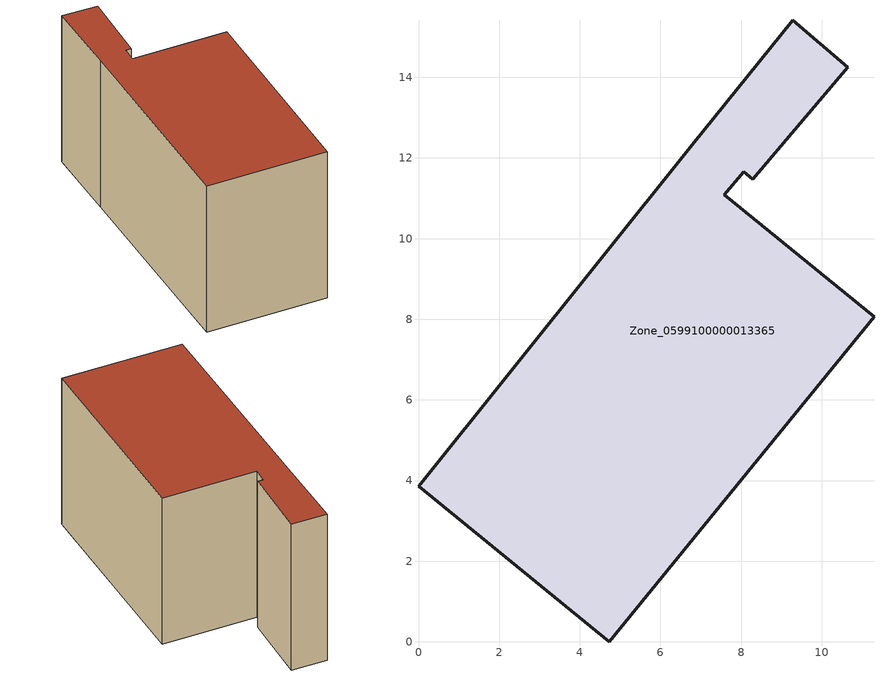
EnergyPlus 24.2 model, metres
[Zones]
Zone_0599100000013365
 floor ground (C_G): 6.78,12.32 9.28,15.42 10.65,14.25 8.29,11.47 8.07,11.66 7.59,11.09 11.3,8.06 4.73,0 0,3.86 z0
 wall outside (C_F): 4.73,0 11.3,8.06 7.59,11.09 8.07,11.66 8.29,11.47 10.65,14.25 9.28,15.42 6.78,12.32 0,3.86 4.73,0 z0:8.2
 roof outside (C_R): 6.78,12.32 0,3.86 4.73,0 11.3,8.06 7.59,11.09 8.07,11.66 8.29,11.47 10.65,14.25 9.28,15.42 z8.2
[BUILDING]
Pand.0599100000013365: North Axis=0; Terrain=City; Loads Convergence Tolerance Value=0.04; Temperature Convergence Tolerance Value=0.4; Solar Distribution=FullExterior; Maximum Number of Warmup Days=25; Minimum Number of Warmup Days=1
[Site:Location]
Rotterdam.The.Hague.AP_ZH_NLD Design_Conditions: Latitude=51.96; Longitude=4.45; Time Zone=1; Elevation=-4.5
[SITE:GROUNDTEMPERATURE:BUILDINGSURFACE]
18, 18, 18, 18, 18, 18, 18, 18, 18, 18, 18, 18
[MATERIAL] Thermal Absorptance=0.9; Solar Absorptance=0.7; Visible Absorptance=0.7
Name | Roughness | Thickness | Conductivity | Density | Specific Heat
G.TI.1946-1964 | MediumSmooth | 0.15 | 1 | 540 | 1210
F.TI.1946-1964 | Rough | 0.3 | 0.857143 | 1920 | 840
R.TI.1946-1964 | MediumRough | 0.2 | 0.277778 | 1500 | 1000
[CONSTRUCTION]
C_G: G.TI.1946-1964
C_F: F.TI.1946-1964
C_R: R.TI.1946-1964
[ZONE]
Zone_0599100000013365: Type=1; Multiplier=1; Ceiling Height=Autocalculate; Volume=Autocalculate; Floor Area=autocalculate; Part of Total Floor Area=Yes
[ZONEINFILTRATION:DESIGNFLOWRATE]
Infil_Zone_0599100000013365: Zone or ZoneList or Space or SpaceList=Zone_0599100000013365; Schedule=AlwaysOn; Design Flow Rate Calculation Method=Flow/Area; Flow Rate per Floor Area=0.003; Constant Term Coefficient=1; Temperature Term Coefficient=0; Velocity Term Coefficient=0; Velocity Squared Term Coefficient=0
[HVACTEMPLATE:ZONE:IDEALLOADSAIRSYSTEM]
Zone_0599100000013365: Maximum Heating Supply Air Temperature=50; Minimum Cooling Supply Air Temperature=13; Maximum Heating Supply Air Humidity Ratio=0.0156; Minimum Cooling Supply Air Humidity Ratio=0.0077; Heating Limit=NoLimit; Cooling Limit=NoLimit; Dehumidification Control Type=ConstantSensibleHeatRatio; Cooling Sensible Heat Ratio=0.7; Dehumidification Setpoint=60; Humidification Control Type=None; Humidification Setpoint=30; Outdoor Air Method=None; Outdoor Air Flow Rate per Person=0.00944; Outdoor Air Flow Rate per Zone Floor Area=0; Outdoor Air Flow Rate per Zone=0; Demand Controlled Ventilation Type=None; Outdoor Air Economizer Type=NoEconomizer; Heat Recovery Type=None; Sensible Heat Recovery Effectiveness=0.7; Latent Heat Recovery Effectiveness=0.65
[ZONECONTROL:THERMOSTAT]
ThermostatControl_Zone_0599100000013365: Zone or ZoneList=Zone_0599100000013365; Control Type Schedule=DualSetpointControlType; Control 1=Thermostat_Zone_0599100000013365; Temperature Difference Between Cutout And Setpoint=0
[THERMOSTATSETPOINT:DUALSETPOINT]
Thermostat_Zone_0599100000013365: Heating Setpoint Temperature Schedule=HeatingSetpoint_Zone_0599100000013365; Cooling Setpoint Temperature Schedule=CoolingSetpoint_Zone_0599100000013365
[SCHEDULE:COMPACT]
HeatingSetpoint_Zone_0599100000013365: Through: 12/31, For: AllDays, Until: 24:00, 21
CoolingSetpoint_Zone_0599100000013365: Through: 12/31, For: AllDays, Until: 24:00, 24
DualSetpointControlType: Through: 12/31, For: AllDays, Until: 24:00, 4
AlwaysOn: Through: 12/31, For: AllDays, Until: 24:00, 1
